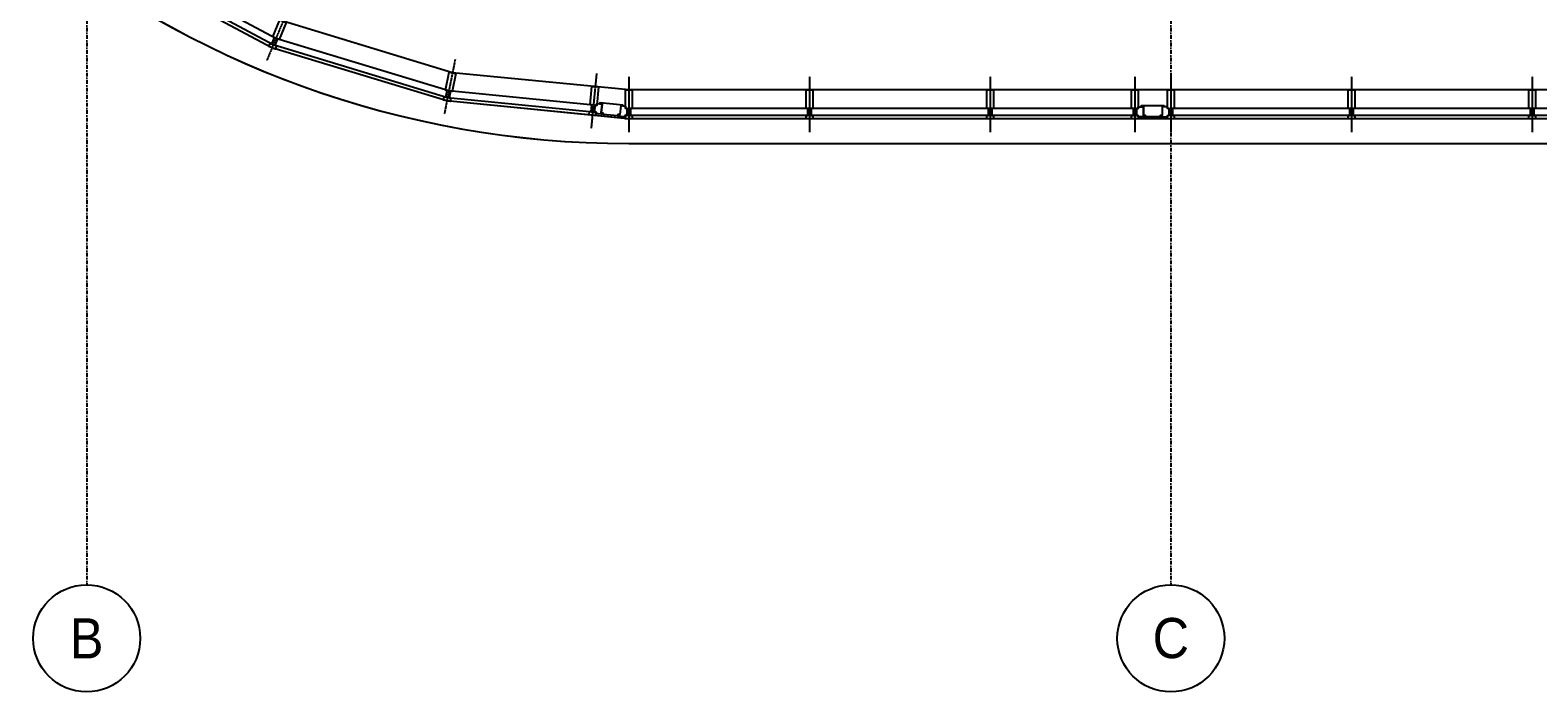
# Model space of a CAD drawing. Header units: millimetres. Extents: x -3035503 to 19821, y 792 to 235380.
# Drawn here: x -2974228 to -2962963, y 173739 to 178683 of the extents above; entities that cross this region are included whole.
import ezdxf

# ---------------------------------------------------------------- set-up
doc = ezdxf.new("R2010")
doc.units = ezdxf.units.MM
doc.linetypes.add('4np_fit_out$0$HIDDEN', pattern=[0.375, 0.25, -0.125])
doc.linetypes.add('DD4', pattern=[0.8, 0.4, -0.2, 0, -0.2])
doc.layers.add('ARCH_O-06-CO', color=8, linetype='DD4')
doc.layers.add('ARCH_Z-02-CO', color=252, linetype='Continuous')
doc.styles.add('4np_fit_out$0$A_ARIAL', font='arial.ttf', dxfattribs={"width": 0.9})

# ---------------------------------------------------------------- blocks, each defined once
blk = doc.blocks.new('4np_fit_out$0$mullion175')
blk.add_lwpolyline([(0, 25), (-138, 25), (-138, 12), (-190, 12), (-190, 25), (-215, 25), (-215, -25), (-190, -25), (-190, -12), (-138, -12), (-138, -25), (0, -25)], close=True)
at = {"linetype": '4np_fit_out$0$HIDDEN'}
blk.add_lwpolyline([(100, 0), (-315, 0)], dxfattribs=at)
blk = doc.blocks.new('4np_fit_out$0$VENTILATION HATCH')
for points in [[(62747, -21788), (62760, -21788), (62760, -21775), (62799, -21775), (62799, -21840), (62814, -21840), (62814, -21850), (62760, -21850), (62760, -21840), (62747, -21840)], [(62784, -21765), (62784, -21775), (62799, -21775), (62799, -21840), (62814, -21840), (62814, -21850), (62924, -21850), (62924, -21840), (62939, -21840), (62939, -21775), (62954, -21775), (62954, -21765)], [(62991, -21788), (62978, -21788), (62978, -21775), (62939, -21775), (62939, -21840), (62924, -21840), (62924, -21850), (62978, -21850), (62978, -21840), (62991, -21840)]]:
    blk.add_lwpolyline(points, close=True)
at = {"rotation": 90.00000003300883}
blk.add_blockref('4np_fit_out$0$mullion175', (63003, -21650), dxfattribs=at)

msp = doc.modelspace()

# ---------------------------------------------------------------- linework, layer by layer
at = {"layer": 'ARCH_O-06-CO', "linetype": 'DD4', "ltscale": 70}
for points in [[(-2973805, 213652), (-2973805, 174539)], [(-2965705, 213652), (-2965705, 174539)]]:
    msp.add_lwpolyline(points, dxfattribs=at)
at = {"layer": 'ARCH_O-06-CO', "linetype": 'ByBlock', "ltscale": 100}
for centre in [(-2973805, 174139), (-2965705, 174139)]:
    msp.add_circle(centre, 400, dxfattribs=at)
at = {"layer": 'ARCH_Z-02-CO'}
msp.add_line((-2969755, 177836), (-2938705, 177836), dxfattribs=at)
msp.add_lwpolyline([(-2943451, 203674), (-2967590, 193676), (-2968030, 194738), (-2967240, 195066, 1.000014), (-2968388, 197837), (-2972337, 196201, 1.000007), (-2971189, 193430), (-2970399, 193757), (-2969959, 192694), (-2972482, 191649), (-2972463, 191603, 0.822431), (-2969755, 177836), (-2938705, 177836, 0.199191), (-2933644, 179935, -0.414842), (-2924866, 179935, 0.199191), (-2919805, 177836), (-2899555, 177836, 0.820672), (-2895380, 198824), (-2895408, 198836), (-2895388, 198882), (-2925205, 211232), (-2940736, 204799)], format="xyb", dxfattribs=at)
for points in [[(-2931740, 184975), (-2931873, 183627), (-2932269, 182320), (-2932913, 181116), (-2933779, 180060), (-2934835, 179194), (-2936039, 178550), (-2937346, 178154), (-2938694, 178021), (-2969765, 178021), (-2971114, 178154), (-2972421, 178550), (-2973625, 179194), (-2974681, 180060), (-2975547, 181116), (-2976191, 182320), (-2976587, 183627), (-2976721, 184986), (-2976587, 186345), (-2976191, 187652), (-2975547, 188856), (-2974681, 189912), (-2973625, 190778), (-2972431, 191416)], [(-2931955, 184986), (-2932084, 183669), (-2932469, 182403), (-2933092, 181236), (-2933932, 180213), (-2934955, 179373), (-2936122, 178750), (-2937388, 178365), (-2938705, 178236), (-2969755, 178236), (-2971072, 178365), (-2972338, 178750), (-2973505, 179373), (-2974528, 180213), (-2975367, 181236), (-2975991, 182403), (-2976375, 183669), (-2976505, 184986), (-2976375, 186303), (-2975991, 187569), (-2975367, 188736), (-2974528, 189759), (-2973505, 190598), (-2972338, 191222)], [(-2926770, 185016), (-2931740, 185016), (-2931740, 184975), (-2931873, 183627), (-2932269, 182320), (-2932913, 181116), (-2933779, 180060), (-2934835, 179194), (-2936039, 178550), (-2937346, 178154), (-2938694, 178021), (-2969755, 178021), (-2971114, 178154), (-2972421, 178550), (-2973625, 179194), (-2974681, 180060)], [(-2970019, 178123), (-2971099, 178229), (-2972391, 178621), (-2973582, 179258)], [(-2970024, 178071), (-2971109, 178178), (-2972411, 178573), (-2973611, 179215)], [(-2965973, 178098), (-2969755, 178098)], [(-2961923, 178098), (-2965705, 178098)], [(-2965973, 178046), (-2969755, 178046)], [(-2961923, 178046), (-2965705, 178046)]]:
    msp.add_lwpolyline(points, dxfattribs=at)
msp.add_arc((-2969755, 184986), 7150, 112.5, 270, dxfattribs=at)

# ---------------------------------------------------------------- block references
at = {"layer": 'ARCH_Z-02-CO', "xscale": -1}
for name, p, rotation in [('4np_fit_out$0$mullion175', (-2972338, 178750), 247.5000000226256), ('4np_fit_out$0$mullion175', (-2971072, 178365), 258.7500000226257), ('4np_fit_out$0$VENTILATION HATCH', (-2905184, 193631), 354.3750311656398), ('4np_fit_out$0$mullion175', (-2969755, 178236), 270.0000000226258), ('4np_fit_out$0$mullion175', (-2968405, 178236), 270.0000000226258), ('4np_fit_out$0$mullion175', (-2967055, 178236), 270.0000000226258), ('4np_fit_out$0$VENTILATION HATCH', (-2902970, 199886), 8.388889582988668e-09), ('4np_fit_out$0$mullion175', (-2965705, 178236), 270.0000000226258), ('4np_fit_out$0$mullion175', (-2964355, 178236), 270.0000000226258), ('4np_fit_out$0$mullion175', (-2963005, 178236), 270.0000000226258)]:
    msp.add_blockref(name, p, dxfattribs=dict(at, rotation=rotation))

# ---------------------------------------------------------------- texts
at = {"layer": 'ARCH_O-06-CO', "linetype": 'ByBlock', "ltscale": 100, "char_height": 300, "width": 670.19, "attachment_point": 5, "rotation": 360, "style": '4np_fit_out$0$A_ARIAL'}
for s, insert in [('B', (-2973805, 174139)), ('{\\fArial|b0|i0|c238|p34;C}', (-2965705, 174139))]:
    msp.add_mtext(s, dxfattribs=dict(at, insert=insert))

doc.saveas('drawing.dxf')
